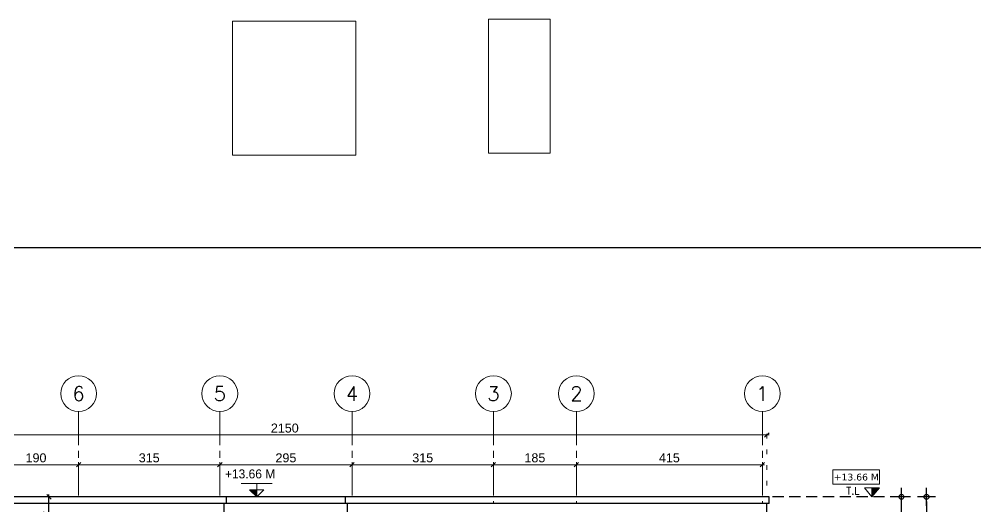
# Model space of a CAD drawing. Header units: millimetres. Extents: x -11627 to -10952, y 10244 to 10588.
# Drawn here: x -11035.75 to -11014.41, y 10425.35 to 10436.23 of the extents above; entities that cross this region are included whole.
import ezdxf
from ezdxf.enums import TextEntityAlignment as Align

# ---------------------------------------------------------------- set-up
doc = ezdxf.new("R2010")
doc.units = ezdxf.units.MM
doc.header["$PDMODE"] = 35
for name, pattern in [('DOT', [0.25, 0, -0.25]), ('GROUND FLOOR XREF - option 3$0$FATHER FR$0$CENTER2', [1.125, 0.75, -0.125, 0.125, -0.125]), ('HIDDEN', [0.375, 0.25, -0.125])]:
    doc.linetypes.add(name, pattern=pattern)
doc.layers.get('0').update_dxf_attribs({"lineweight": 5})
doc.layers.get('DEFPOINTS').update_dxf_attribs({"lineweight": 5})
for name, color, linetype, lineweight in [('A-AXIS LINE', 8, 'GROUND FLOOR XREF - option 3$0$FATHER FR$0$CENTER2', 0), ('A-AXIS TEXT', 54, 'Continuous', 9), ('A-GEN DIMS INTERNAL', 86, 'Continuous', 5), ('A-GEN-TEXT.', 3, 'Continuous', 13), ('A-LEVEL TAG', 23, 'Continuous', 9), ('BORDER A1', 7, 'Continuous', 100), ('DIM IN', 191, 'Continuous', 5), ('Title Block', 7, 'Continuous', 0)]:
    doc.layers.add(name, color=color, linetype=linetype, lineweight=lineweight)
for name, color, linetype in [('A-ELEV 01', 7, 'Continuous'), ('A-OUTER DIMENSION', 52, 'Continuous'), ('A-REFLECT UP', 8, 'HIDDEN')]:
    doc.layers.add(name, color=color, linetype=linetype)
doc.styles.add('Axis-Circle', font='ROMANS.shx', dxfattribs={"height": 0.4})
doc.styles.add('EUROROMAN', font='eur_____.pfb', dxfattribs={"width": 0.8, "height": 0.2})
doc.styles.add('frame', font='verdana.ttf', dxfattribs={"width": 5})
doc.styles.add('GROUND FLOOR XREF - option 3$0$STYLE1', font='arial.ttf', dxfattribs={"height": 0.2})
doc.styles.add('GROUND FLOOR XREF - option 3$0$VILLA GF XREF$0$ROMANC', font='romanc__.ttf')
doc.styles.add('SIMPLEX', font='romans.shx', dxfattribs={"width": 0.75})
doc.styles.add('TEXTN', font='techl___.ttf', dxfattribs={"height": 0.15})
doc.styles.add('TEXTS', font='arial.ttf', dxfattribs={"width": 0.8})
doc.dimstyles.new('D100', dxfattribs={"dimtxt": 0.2, "dimasz": 0.1, "dimexe": 0.18, "dimexo": 0.0625, "dimgap": 0.1, "dimtad": 1, "dimzin": 0, "dimdsep": 46, "dimtxsty": 'SIMPLEX', "dimblk": 'DOT1', "dimcen": 0.1, "dimse1": 1, "dimse2": 1, "dimclrd": 256, "dimclre": 256, "dimclrt": 256, "dimadec": 0, "dimazin": 0, "dimtfac": 5, "dimtix": 1, "dimtmove": 2, "dimatfit": 3, "dimfxl": 1, "dimtolj": 1, "dimtzin": 0, "dimlwd": -1, "dimlwe": -1, "dimarcsym": 0})
doc.dimstyles.new('DIM 100', dxfattribs={"dimtxt": 0.2, "dimasz": 0.1, "dimexe": 0.15, "dimexo": 0.2, "dimgap": 0.05, "dimtad": 1, "dimdec": 0, "dimlfac": 100, "dimzin": 1, "dimdsep": 46, "dimtxsty": 'GROUND FLOOR XREF - option 3$0$STYLE1', "dimblk": 'OBLIQUE', "dimcen": 0.02, "dimdle": 0.05, "dimclrd": 256, "dimclre": 6, "dimclrt": 3, "dimadec": 1, "dimazin": 0, "dimtfac": 0.9, "dimtdec": 0, "dimtix": 1, "dimtofl": 0, "dimtmove": 2, "dimatfit": 3, "dimldrblk": 'ARCHTICK', "dimfxl": 1, "dimtolj": 1, "dimtzin": 12, "dimlwd": -1, "dimlwe": -1, "dimarcsym": 0})

# ---------------------------------------------------------------- blocks, each defined once
blk = doc.blocks.new('DOT1')
at = {"color": 0}
for p, q in [((-2, 0), (2, 0)), ((0, -2), (0, 2))]:
    blk.add_line(p, q, dxfattribs=at)
blk.add_circle((0, 0), 0.54, dxfattribs=at)
blk = doc.blocks.new('*D131')
at = {"layer": 'A-OUTER DIMENSION', "transparency": 16777216}
blk.add_line((-11015.515, 10425.476), (-11015.515, 10412.015), dxfattribs=at)
at = {"layer": 'DEFPOINTS', "color": 0, "transparency": 16777216}
for p in [(-11021.489, 10425.576, 0), (-11019.162, 10411.915), (-11015.515, 10411.915)]:
    blk.add_point(p, dxfattribs=at)
at = {"layer": 'A-OUTER DIMENSION', "transparency": 16777216, "xscale": 0.1, "yscale": 0.1, "zscale": 0.1}
for p, rotation in [((-11015.515, 10425.576), 90), ((-11015.515, 10411.915), 270)]:
    blk.add_blockref('DOT1', p, dxfattribs=dict(at, rotation=rotation))
at = {"layer": 'A-OUTER DIMENSION', "transparency": 16777216, "insert": (-11015.294, 10419.136), "char_height": 0.2, "attachment_point": 5, "rotation": 90, "style": 'SIMPLEX'}
blk.add_mtext('\\A1;13.66', dxfattribs=at)
blk = doc.blocks.new('*D136')
at = {"layer": 'A-OUTER DIMENSION', "transparency": 16777216}
blk.add_line((-11016.075, 10424.476), (-11016.075, 10425.476), dxfattribs=at)
at = {"layer": 'DEFPOINTS', "color": 0, "transparency": 16777216}
for p in [(-11016.075, 10425.576), (-11015.715, 10425.576), (-11016.075, 10424.376)]:
    blk.add_point(p, dxfattribs=at)
at = {"layer": 'A-OUTER DIMENSION', "transparency": 16777216, "xscale": 0.1, "yscale": 0.1, "zscale": 0.1}
for p, rotation in [((-11016.075, 10425.576), 90), ((-11016.075, 10424.376), 270)]:
    blk.add_blockref('DOT1', p, dxfattribs=dict(at, rotation=rotation))
at = {"layer": 'A-OUTER DIMENSION', "transparency": 16777216, "insert": (-11016.275, 10424.976), "char_height": 0.2, "attachment_point": 5, "rotation": 90, "style": 'SIMPLEX'}
blk.add_mtext('\\A1;1.20', dxfattribs=at)
blk = doc.blocks.new('TAG-ELE-LVL')
at = {"layer": 'A-LEVEL TAG'}
for p, q in [((-0.21, 0.35), (-0.21, 0.75)), ((-0.21, 0.75), (1.09, 0.75)), ((1.09, 0.35), (1.09, 0.75)), ((-0.21, 0.35), (1.09, 0.35)), ((0, 0), (0, 0.25))]:
    blk.add_line(p, q, dxfattribs=at)
blk.add_lwpolyline([(0, 0), (0.21, 0.25), (-0.21, 0.25)], close=True, dxfattribs=at)
at = {"layer": 'A-LEVEL TAG', "color": 251}
blk.add_solid([(-0.21, 0.25), (0, 0), (0, 0.25)], dxfattribs=at)
at = {"layer": 'A-LEVEL TAG', "color": 50, "style": 'TEXTS', "width": 0.75}
blk.add_attdef('FLOOR-NAME', text='', height=0.25, dxfattribs=at).set_placement((-0.21, 0.8), align=Align.BOTTOM_LEFT)
blk.add_attdef('LVL', text='', height=0.225, dxfattribs=at).set_placement((0.44, 0.55), align=Align.MIDDLE_CENTER)
at = {"layer": 'A-LEVEL TAG', "color": 50, "style": 'TEXTN', "width": 0.75}
blk.add_attdef('-', (0.361, 0.07), '', height=0.175, dxfattribs=at)
blk = doc.blocks.new('_Oblique')
at = {"color": 0, "linetype": 'ByBlock', "lineweight": -2}
blk.add_line((-0.5, -0.5), (0.5, 0.5), dxfattribs=at)
blk = doc.blocks.new('*D126')
at = {"layer": 'A-ELEV 01', "transparency": 16777216}
blk.add_line((-11035.084, 10424.576), (-11035.084, 10425.626), dxfattribs=at)
at = {"layer": 'A-ELEV 01', "color": 6, "linetype": 'DOT', "transparency": 16777216}
for p, q in [((-11034.884, 10425.576), (-11034.934, 10425.576)), ((-11035.284, 10424.626), (-11035.234, 10424.626))]:
    blk.add_line(p, q, dxfattribs=at)
at = {"layer": 'DEFPOINTS', "color": 0, "transparency": 16777216}
for p in [(-11035.084, 10425.576, 5.562), (-11035.084, 10425.576), (-11035.084, 10424.626)]:
    blk.add_point(p, dxfattribs=at)
at = {"layer": 'A-ELEV 01', "transparency": 16777216, "xscale": 0.1, "yscale": 0.1, "zscale": 0.1}
for p, rotation in [((-11035.084, 10425.576), 90), ((-11035.084, 10424.626), 270)]:
    blk.add_blockref('_Oblique', p, dxfattribs=dict(at, rotation=rotation))
at = {"layer": 'A-ELEV 01', "color": 3, "transparency": 16777216, "insert": (-11035.236, 10425.101), "char_height": 0.2, "attachment_point": 5, "rotation": 90, "style": 'GROUND FLOOR XREF - option 3$0$STYLE1'}
blk.add_mtext('\\A1;95', dxfattribs=at)
blk = doc.blocks.new('_ArchTick')
at = {"color": 0, "linetype": 'ByBlock', "const_width": 0.15}
blk.add_lwpolyline([(-0.5, -0.5), (0.5, 0.5)], dxfattribs=at)
blk = doc.blocks.new('LVL')
for p, q in [((-0.627, 0.301), (0.066, 0.301)), ((-0.28, 0), (-0.28, 0.301)), ((-0.121, 0.159), (-0.44, 0.159)), ((-0.28, 0), (-0.44, 0.159)), ((-0.28, 0), (-0.121, 0.159))]:
    blk.add_line(p, q)
blk.add_lwpolyline([(-0.44, 0.159), (-0.28, 0.159), (-0.28, 0), (-0.44, 0.159)])
blk.add_solid([(-0.121, 0.159), (-0.28, 0.159), (-0.28, 0)])
blk = doc.blocks.new('Axis-Circle')
at = {"color": 0}
blk.add_circle((0, 0), 0.4, dxfattribs=at)
at = {"color": 4, "style": 'Axis-Circle'}
blk.add_attdef('NO', text='', height=0.32, dxfattribs=at).set_placement((0, 0), align=Align.MIDDLE_CENTER)
blk = doc.blocks.new('*D139')
at = {"layer": 'A-GEN DIMS INTERNAL', "color": 6, "linetype": 'DOT', "transparency": 16777216}
for p, q in [((-11040.575, 10425.831), (-11040.575, 10427.107)), ((-11019.075, 10425.831), (-11019.075, 10427.107))]:
    blk.add_line(p, q, dxfattribs=at)
at = {"layer": 'A-GEN DIMS INTERNAL', "transparency": 16777216}
blk.add_line((-11019.025, 10426.957), (-11040.625, 10426.957), dxfattribs=at)
at = {"layer": 'DEFPOINTS', "color": 0, "transparency": 16777216}
for p in [(-11040.575, 10426.957), (-11040.575, 10425.631), (-11019.075, 10425.631)]:
    blk.add_point(p, dxfattribs=at)
at = {"layer": 'A-GEN DIMS INTERNAL', "transparency": 16777216, "xscale": 0.1, "yscale": 0.1, "zscale": 0.1, "rotation": 180}
blk.add_blockref('_Oblique', (-11040.575, 10426.957), dxfattribs=at)
at = {"layer": 'A-GEN DIMS INTERNAL', "transparency": 16777216, "xscale": 0.1, "yscale": 0.1, "zscale": 0.1}
blk.add_blockref('_Oblique', (-11019.075, 10426.957), dxfattribs=at)
at = {"layer": 'A-GEN DIMS INTERNAL', "color": 3, "transparency": 16777216, "insert": (-11029.825, 10427.109), "char_height": 0.2, "attachment_point": 5, "style": 'GROUND FLOOR XREF - option 3$0$STYLE1'}
blk.add_mtext('\\A1;2150', dxfattribs=at)
blk = doc.blocks.new('*D141')
at = {"layer": 'A-GEN DIMS INTERNAL', "color": 6, "linetype": 'DOT', "transparency": 16777216}
for p, q in [((-11036.323, 10426.493), (-11036.323, 10426.443)), ((-11034.423, 10426.493), (-11034.423, 10426.443))]:
    blk.add_line(p, q, dxfattribs=at)
at = {"layer": 'A-GEN DIMS INTERNAL', "transparency": 16777216}
blk.add_line((-11036.373, 10426.293), (-11034.373, 10426.293), dxfattribs=at)
at = {"layer": 'DEFPOINTS', "color": 0, "transparency": 16777216}
for p in [(-11036.323, 10426.293), (-11034.423, 10426.293), (-11034.423, 10426.293)]:
    blk.add_point(p, dxfattribs=at)
at = {"layer": 'A-GEN DIMS INTERNAL', "transparency": 16777216, "xscale": 0.1, "yscale": 0.1, "zscale": 0.1, "rotation": 180}
blk.add_blockref('_Oblique', (-11036.323, 10426.293), dxfattribs=at)
at = {"layer": 'A-GEN DIMS INTERNAL', "transparency": 16777216, "xscale": 0.1, "yscale": 0.1, "zscale": 0.1}
blk.add_blockref('_Oblique', (-11034.423, 10426.293), dxfattribs=at)
at = {"layer": 'A-GEN DIMS INTERNAL', "color": 3, "transparency": 16777216, "insert": (-11035.373, 10426.445), "char_height": 0.2, "attachment_point": 5, "style": 'GROUND FLOOR XREF - option 3$0$STYLE1'}
blk.add_mtext('\\A1;190', dxfattribs=at)
blk = doc.blocks.new('*D142')
at = {"layer": 'A-GEN DIMS INTERNAL', "color": 6, "linetype": 'DOT', "transparency": 16777216}
for p, q in [((-11034.423, 10426.493), (-11034.423, 10426.443)), ((-11031.275, 10426.493), (-11031.275, 10426.443))]:
    blk.add_line(p, q, dxfattribs=at)
at = {"layer": 'A-GEN DIMS INTERNAL', "transparency": 16777216}
blk.add_line((-11034.473, 10426.293), (-11031.225, 10426.293), dxfattribs=at)
at = {"layer": 'DEFPOINTS', "color": 0, "transparency": 16777216}
for p in [(-11034.423, 10426.293), (-11031.275, 10426.293), (-11031.275, 10426.293)]:
    blk.add_point(p, dxfattribs=at)
at = {"layer": 'A-GEN DIMS INTERNAL', "transparency": 16777216, "xscale": 0.1, "yscale": 0.1, "zscale": 0.1, "rotation": 180}
blk.add_blockref('_Oblique', (-11034.423, 10426.293), dxfattribs=at)
at = {"layer": 'A-GEN DIMS INTERNAL', "transparency": 16777216, "xscale": 0.1, "yscale": 0.1, "zscale": 0.1}
blk.add_blockref('_Oblique', (-11031.275, 10426.293), dxfattribs=at)
at = {"layer": 'A-GEN DIMS INTERNAL', "color": 3, "transparency": 16777216, "insert": (-11032.849, 10426.445), "char_height": 0.2, "attachment_point": 5, "style": 'GROUND FLOOR XREF - option 3$0$STYLE1'}
blk.add_mtext('\\A1;315', dxfattribs=at)
blk = doc.blocks.new('*D143')
at = {"layer": 'A-GEN DIMS INTERNAL', "color": 6, "linetype": 'DOT', "transparency": 16777216}
for p, q in [((-11031.275, 10426.493), (-11031.275, 10426.443)), ((-11028.325, 10426.493), (-11028.325, 10426.443))]:
    blk.add_line(p, q, dxfattribs=at)
at = {"layer": 'A-GEN DIMS INTERNAL', "transparency": 16777216}
blk.add_line((-11031.325, 10426.293), (-11028.275, 10426.293), dxfattribs=at)
at = {"layer": 'DEFPOINTS', "color": 0, "transparency": 16777216}
for p in [(-11031.275, 10426.293), (-11028.325, 10426.293), (-11028.325, 10426.293)]:
    blk.add_point(p, dxfattribs=at)
at = {"layer": 'A-GEN DIMS INTERNAL', "transparency": 16777216, "xscale": 0.1, "yscale": 0.1, "zscale": 0.1, "rotation": 180}
blk.add_blockref('_Oblique', (-11031.275, 10426.293), dxfattribs=at)
at = {"layer": 'A-GEN DIMS INTERNAL', "transparency": 16777216, "xscale": 0.1, "yscale": 0.1, "zscale": 0.1}
blk.add_blockref('_Oblique', (-11028.325, 10426.293), dxfattribs=at)
at = {"layer": 'A-GEN DIMS INTERNAL', "color": 3, "transparency": 16777216, "insert": (-11029.8, 10426.445), "char_height": 0.2, "attachment_point": 5, "style": 'GROUND FLOOR XREF - option 3$0$STYLE1'}
blk.add_mtext('\\A1;295', dxfattribs=at)
blk = doc.blocks.new('*D144')
at = {"layer": 'A-GEN DIMS INTERNAL', "color": 6, "linetype": 'DOT', "transparency": 16777216}
for p, q in [((-11028.325, 10426.493), (-11028.325, 10426.443)), ((-11025.173, 10426.493), (-11025.173, 10426.443))]:
    blk.add_line(p, q, dxfattribs=at)
at = {"layer": 'A-GEN DIMS INTERNAL', "transparency": 16777216}
blk.add_line((-11028.375, 10426.293), (-11025.123, 10426.293), dxfattribs=at)
at = {"layer": 'DEFPOINTS', "color": 0, "transparency": 16777216}
for p in [(-11028.325, 10426.293), (-11025.173, 10426.293), (-11025.173, 10426.293)]:
    blk.add_point(p, dxfattribs=at)
at = {"layer": 'A-GEN DIMS INTERNAL', "transparency": 16777216, "xscale": 0.1, "yscale": 0.1, "zscale": 0.1, "rotation": 180}
blk.add_blockref('_Oblique', (-11028.325, 10426.293), dxfattribs=at)
at = {"layer": 'A-GEN DIMS INTERNAL', "transparency": 16777216, "xscale": 0.1, "yscale": 0.1, "zscale": 0.1}
blk.add_blockref('_Oblique', (-11025.173, 10426.293), dxfattribs=at)
at = {"layer": 'A-GEN DIMS INTERNAL', "color": 3, "transparency": 16777216, "insert": (-11026.749, 10426.445), "char_height": 0.2, "attachment_point": 5, "style": 'GROUND FLOOR XREF - option 3$0$STYLE1'}
blk.add_mtext('\\A1;315', dxfattribs=at)
blk = doc.blocks.new('*D145')
at = {"layer": 'A-GEN DIMS INTERNAL', "color": 6, "linetype": 'DOT', "transparency": 16777216}
for p, q in [((-11025.173, 10426.493), (-11025.173, 10426.443)), ((-11023.323, 10426.493), (-11023.323, 10426.443))]:
    blk.add_line(p, q, dxfattribs=at)
at = {"layer": 'A-GEN DIMS INTERNAL', "transparency": 16777216}
blk.add_line((-11025.223, 10426.293), (-11023.273, 10426.293), dxfattribs=at)
at = {"layer": 'DEFPOINTS', "color": 0, "transparency": 16777216}
for p in [(-11025.173, 10426.293), (-11023.323, 10426.293), (-11023.323, 10426.293)]:
    blk.add_point(p, dxfattribs=at)
at = {"layer": 'A-GEN DIMS INTERNAL', "transparency": 16777216, "xscale": 0.1, "yscale": 0.1, "zscale": 0.1, "rotation": 180}
blk.add_blockref('_Oblique', (-11025.173, 10426.293), dxfattribs=at)
at = {"layer": 'A-GEN DIMS INTERNAL', "transparency": 16777216, "xscale": 0.1, "yscale": 0.1, "zscale": 0.1}
blk.add_blockref('_Oblique', (-11023.323, 10426.293), dxfattribs=at)
at = {"layer": 'A-GEN DIMS INTERNAL', "color": 3, "transparency": 16777216, "insert": (-11024.248, 10426.445), "char_height": 0.2, "attachment_point": 5, "style": 'GROUND FLOOR XREF - option 3$0$STYLE1'}
blk.add_mtext('\\A1;185', dxfattribs=at)
blk = doc.blocks.new('*D146')
at = {"layer": 'A-GEN DIMS INTERNAL', "color": 6, "linetype": 'DOT', "transparency": 16777216}
for p, q in [((-11023.323, 10426.493), (-11023.323, 10426.443)), ((-11019.175, 10426.493), (-11019.175, 10426.443))]:
    blk.add_line(p, q, dxfattribs=at)
at = {"layer": 'A-GEN DIMS INTERNAL', "transparency": 16777216}
blk.add_line((-11023.373, 10426.293), (-11019.125, 10426.293), dxfattribs=at)
at = {"layer": 'DEFPOINTS', "color": 0, "transparency": 16777216}
for p in [(-11023.323, 10426.293), (-11019.175, 10426.293), (-11019.175, 10426.293)]:
    blk.add_point(p, dxfattribs=at)
at = {"layer": 'A-GEN DIMS INTERNAL', "transparency": 16777216, "xscale": 0.1, "yscale": 0.1, "zscale": 0.1, "rotation": 180}
blk.add_blockref('_Oblique', (-11023.323, 10426.293), dxfattribs=at)
at = {"layer": 'A-GEN DIMS INTERNAL', "transparency": 16777216, "xscale": 0.1, "yscale": 0.1, "zscale": 0.1}
blk.add_blockref('_Oblique', (-11019.175, 10426.293), dxfattribs=at)
at = {"layer": 'A-GEN DIMS INTERNAL', "color": 3, "transparency": 16777216, "insert": (-11021.249, 10426.445), "char_height": 0.2, "attachment_point": 5, "style": 'GROUND FLOOR XREF - option 3$0$STYLE1'}
blk.add_mtext('\\A1;415', dxfattribs=at)
blk = doc.blocks.new('ADM FRAME-A2')
at = {"layer": 'BORDER A1', "lineweight": 25}
blk.add_lwpolyline([(-58.529, 2.457), (-11.557, 2.457), (-11.557, 40.943), (-58.529, 40.943)], close=True, dxfattribs=at)

msp = doc.modelspace()

# ---------------------------------------------------------------- linework, layer by layer
at = {"layer": 'A-AXIS LINE'}
for p, q in [((-11034.423, 10427.478, -0.007), (-11034.423, 10425.531, -0.007)), ((-11031.275, 10427.478, -0.007), (-11031.275, 10425.531, -0.007)), ((-11028.325, 10427.478, -0.007), (-11028.325, 10425.531, -0.007)), ((-11025.173, 10427.478, -0.007), (-11025.173, 10425.426, -0.007)), ((-11023.323, 10427.478, -0.007), (-11023.323, 10425.426, -0.007)), ((-11019.175, 10427.478, -0.007), (-11019.175, 10425.426, -0.007))]:
    msp.add_line(p, q, dxfattribs=at)
at = {"layer": 'A-ELEV 01'}
for p, q in [((-11019.025, 10425.576, -0.01), (-11040.625, 10425.576, -0.007)), ((-11031.125, 10425.426, -0.016), (-11031.125, 10425.576, -0.016)), ((-11028.475, 10425.426, -0.013), (-11028.475, 10425.576, -0.013)), ((-11019.025, 10425.426, -0.01), (-11019.025, 10425.576, -0.01)), ((-11019.025, 10425.426, -0.021), (-11040.625, 10425.426, -0.021)), ((-11031.175, 10425.176, -0.016), (-11031.175, 10425.426, -0.016)), ((-11028.425, 10425.176, -0.013), (-11028.425, 10425.426, -0.013)), ((-11019.075, 10425.176, -0.01), (-11019.075, 10425.426, -0.01))]:
    msp.add_line(p, q, dxfattribs=at)
at = {"layer": 'A-REFLECT UP'}
msp.add_line((-11016.075, 10425.576, -0.007), (-11041.075, 10425.576, -0.007), dxfattribs=at)
at = {"layer": 'DIM IN'}
for points in [[(-11030.992, 10433.196), (-11028.242, 10433.196), (-11028.242, 10436.185), (-11030.992, 10436.185)], [(-11025.279, 10436.229), (-11023.904, 10436.229), (-11023.904, 10433.24), (-11025.279, 10433.24)]]:
    msp.add_lwpolyline(points, close=True, dxfattribs=at)

# ---------------------------------------------------------------- block references
at = {"layer": 'A-AXIS TEXT'}
ref = msp.add_blockref('Axis-Circle', (-11034.423, 10427.878, -0.007), dxfattribs=dict(at, xscale=-1))
ref.add_attrib('NO', '6', dxfattribs={"layer": '0', "color": 30, "height": 0.32, "style": 'Axis-Circle'}).set_placement((-11034.423, 10427.878, -0.007), align=Align.MIDDLE_CENTER)
ref = msp.add_blockref('Axis-Circle', (-11031.275, 10427.878, -0.007), dxfattribs=dict(at, xscale=-1))
ref.add_attrib('NO', '5', dxfattribs={"layer": '0', "color": 30, "height": 0.32, "style": 'Axis-Circle'}).set_placement((-11031.275, 10427.878, -0.007), align=Align.MIDDLE_CENTER)
ref = msp.add_blockref('Axis-Circle', (-11028.325, 10427.878, -0.007), dxfattribs=dict(at, xscale=-1))
ref.add_attrib('NO', '4', dxfattribs={"layer": '0', "color": 30, "height": 0.32, "style": 'Axis-Circle'}).set_placement((-11028.325, 10427.878, -0.007), align=Align.MIDDLE_CENTER)
ref = msp.add_blockref('Axis-Circle', (-11025.173, 10427.878, -0.007), dxfattribs=dict(at, xscale=-1))
ref.add_attrib('NO', '3', dxfattribs={"layer": '0', "color": 30, "height": 0.32, "style": 'Axis-Circle'}).set_placement((-11025.173, 10427.878, -0.007), align=Align.MIDDLE_CENTER)
ref = msp.add_blockref('Axis-Circle', (-11023.323, 10427.878, -0.007), dxfattribs=dict(at, xscale=-1))
ref.add_attrib('NO', '2', dxfattribs={"layer": '0', "color": 30, "height": 0.32, "style": 'Axis-Circle'}).set_placement((-11023.323, 10427.878, -0.007), align=Align.MIDDLE_CENTER)
ref = msp.add_blockref('Axis-Circle', (-11019.175, 10427.878, -0.007), dxfattribs=dict(at, xscale=-1))
ref.add_attrib('NO', '1', dxfattribs={"layer": '0', "color": 30, "height": 0.32, "style": 'Axis-Circle'}).set_placement((-11019.175, 10427.878, -0.007), align=Align.MIDDLE_CENTER)
at = {"layer": 'A-LEVEL TAG'}
ref = msp.add_blockref('TAG-ELE-LVL', (-11016.731, 10425.576, -0.007), dxfattribs=dict(at, xscale=-0.8, yscale=0.8))
ref.add_attrib('-', 'T.L', (-11017.305, 10425.632, -0.007), dxfattribs={"layer": 'A-GEN-TEXT.', "height": 0.16, "style": 'GROUND FLOOR XREF - option 3$0$VILLA GF XREF$0$ROMANC'})
ref.add_attrib('LVL', '+13.66 M', dxfattribs={"layer": 'A-GEN-TEXT.', "height": 0.1503, "style": 'frame'}).set_placement((-11017.08, 10426.016, -0.007), align=Align.MIDDLE_CENTER)
at = {"layer": 'A-LEVEL TAG', "xscale": -1}
msp.add_blockref('LVL', (-11030.73, 10425.576, -0.007), dxfattribs=at)
at = {"layer": 'Title Block'}
msp.add_blockref('ADM FRAME-A2', (-10992.44, 10390.189, -0.001), dxfattribs=at)

# ---------------------------------------------------------------- texts
at = {"layer": 'A-LEVEL TAG', "style": 'EUROROMAN'}
msp.add_text('+13.66 M', height=0.2, dxfattribs=at).set_placement((-11031.16, 10425.988, -0.007))

# ---------------------------------------------------------------- dimensions: what is measured, and where the dimension line sits
at = {"layer": 'A-ELEV 01'}
dim = msp.add_linear_dim(base=(-11035.084, 10425.576, 5.555), p1=(-11035.084, 10424.626, 5.555), p2=(-11035.084, 10425.576, 11.117), angle=90, dimstyle='DIM 100', dxfattribs=at)
dim.commit()
dim.dimension.update_dxf_attribs({"geometry": '*D126', "text_midpoint": (-11035.236, 10425.101, 5.555)})
at = {"layer": 'A-GEN DIMS INTERNAL'}
for base, p1, p2, picture, middle in [((-11040.575, 10426.957, -0.007), (-11019.075, 10425.631, -0.007), (-11040.575, 10425.631, -0.007), '*D139', (-11029.825, 10427.109, -0.007)), ((-11034.423, 10426.293, -0.007), (-11036.323, 10426.293, -0.007), (-11034.423, 10426.293, -0.007), '*D141', (-11035.373, 10426.445, -0.007)), ((-11031.275, 10426.293, -0.007), (-11034.423, 10426.293, -0.007), (-11031.275, 10426.293, -0.007), '*D142', (-11032.849, 10426.445, -0.007)), ((-11028.325, 10426.293, -0.007), (-11031.275, 10426.293, -0.007), (-11028.325, 10426.293, -0.007), '*D143', (-11029.8, 10426.445, -0.007)), ((-11025.173, 10426.293, -0.007), (-11028.325, 10426.293, -0.007), (-11025.173, 10426.293, -0.007), '*D144', (-11026.749, 10426.445, -0.007)), ((-11023.323, 10426.293, -0.007), (-11025.173, 10426.293, -0.007), (-11023.323, 10426.293, -0.007), '*D145', (-11024.248, 10426.445, -0.007)), ((-11019.175, 10426.293, -0.007), (-11023.323, 10426.293, -0.007), (-11019.175, 10426.293, -0.007), '*D146', (-11021.249, 10426.445, -0.007))]:
    dim = msp.add_linear_dim(base=base, p1=p1, p2=p2, angle=180, dimstyle='DIM 100', dxfattribs=at)
    dim.commit()
    dim.dimension.update_dxf_attribs({"geometry": picture, "text_midpoint": middle})
at = {"layer": 'A-OUTER DIMENSION'}
dim = msp.add_linear_dim(base=(-11015.515, 10411.915, -0.007), p1=(-11021.489, 10425.576, -0.007), p2=(-11019.162, 10411.915, -0.007), angle=90, dimstyle='D100', dxfattribs=at)
dim.commit()
dim.dimension.update_dxf_attribs({"geometry": '*D131', "text_midpoint": (-11015.294, 10419.136, -0.007), "dimtype": 160})
dim = msp.add_linear_dim(base=(-11016.075, 10425.576, -0.007), p1=(-11016.075, 10424.376, -0.007), p2=(-11015.715, 10425.576, -0.007), angle=90, dimstyle='D100', dxfattribs=at)
dim.commit()
dim.dimension.update_dxf_attribs({"geometry": '*D136', "text_midpoint": (-11016.275, 10424.976, -0.007)})

doc.saveas('drawing.dxf')
